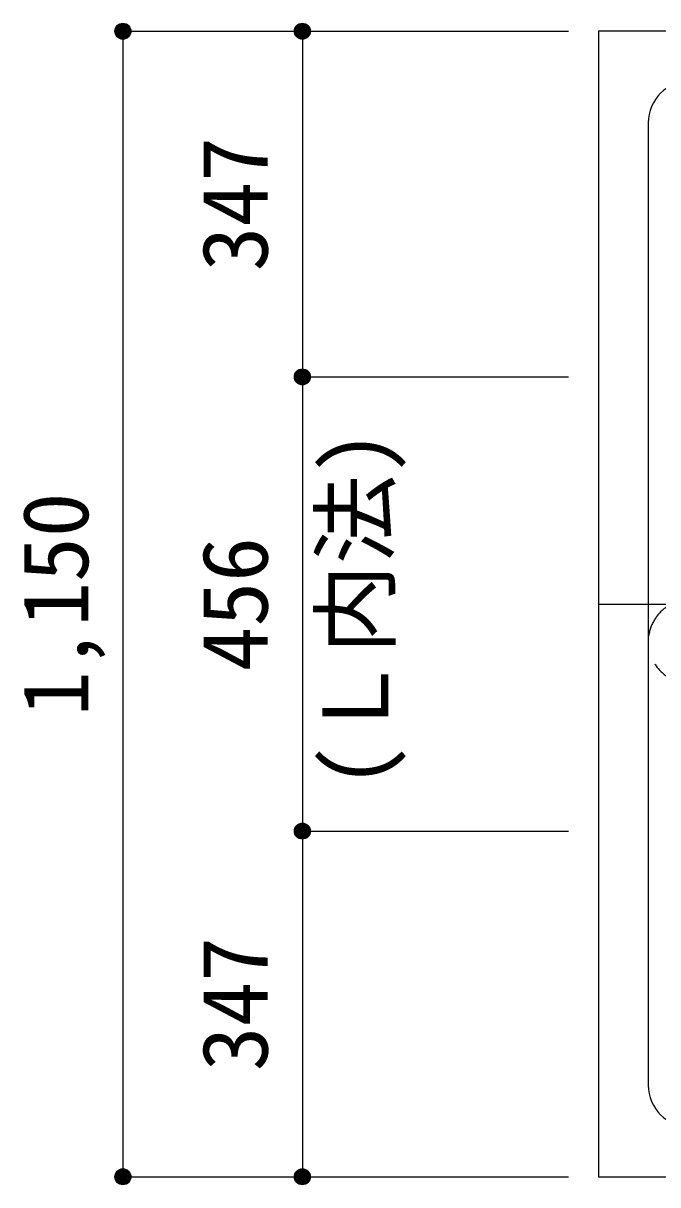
# Model space of a CAD drawing. Units: millimetres at full size, sheet at 1:30. Extents: x -5973 to 5954, y -4195 to 4201.
# Drawn here: x -600 to 37, y -2258 to -1092 of the extents above; entities that cross this region are included whole.
import ezdxf
from ezdxf.enums import TextEntityAlignment as Align

# ---------------------------------------------------------------- set-up
doc = ezdxf.new("R2010")
doc.units = ezdxf.units.MM
doc.header["$LTSCALE"] = 30
doc.header["$PDMODE"] = 32
doc.header["$PDSIZE"] = 15
doc.linetypes.add('CHAIN1', pattern=[8, 5, -1, 1, -1])
doc.linetypes.add('DASHED2', pattern=[3, 2, -1])
for name, color, linetype in [('0-1', 2, 'Continuous'), ('0-4', 7, 'Continuous'), ('0-C', 7, 'DASHED2'), ('0-D', 4, 'Continuous')]:
    doc.layers.add(name, color=color, linetype=linetype)
doc.styles.add('ＭＳ ゴシック', font='')
doc.styles.get('ＭＳ ゴシック').set_extended_font_data('MS Gothic')

msp = doc.modelspace()

# ---------------------------------------------------------------- linework, layer by layer
at = {"layer": '0-1'}
for p, q in [((1527.44, -1099.89), (-22.56, -1099.89)), ((-22.56, -1099.89), (-22.56, -2249.89)), ((-22.56, -2249.89), (303.94, -2249.89))]:
    msp.add_line(p, q, dxfattribs=at)
at = {"layer": '0-4'}
msp.add_line((27.44, -1191.89), (27.44, -2157.89), dxfattribs=at)
for centre, start, end in [((69.44, -1191.89), 90, 180), ((69.44, -2157.89), 180, 270)]:
    msp.add_arc(centre, 42, start, end, dxfattribs=at)
at = {"layer": '0-C'}
msp.add_arc((69.44, -1712.59), 42, 90, 270, dxfattribs=at)
at = {"layer": '0-D'}
for p, q in [((-499.6, -1099.89), (-319.6, -1099.89)), ((-499.6, -1099.89), (-319.6, -1099.89)), ((-499.6, -1099.89), (-499.6, -2249.89)), ((-319.6, -1099.89), (-319.6, -1446.89)), ((-319.6, -1099.89), (-52.56, -1099.89)), ((-319.6, -1446.89), (-52.56, -1446.89)), ((-319.6, -1446.89), (-319.6, -1902.89)), ((-319.6, -1902.89), (-52.56, -1902.89)), ((-319.6, -1902.89), (-319.6, -2249.89)), ((-499.6, -2249.89), (-319.6, -2249.89)), ((-319.6, -2249.89), (-52.56, -2249.89)), ((-319.6, -2249.89), (-52.56, -2249.89))]:
    msp.add_line(p, q, dxfattribs=at)
at = {"layer": '0-D', "linetype": 'CHAIN1'}
msp.add_line((-22.56, -1674.89), (1127.44, -1674.89), dxfattribs=at)
at = {"layer": '0-D'}
for centre, radius in [((-499.6, -1099.89), 8), ((-499.6, -1099.89), 7.2), ((-499.6, -1099.89), 6.4), ((-499.6, -1099.89), 5.6), ((-499.6, -1099.89), 4.8), ((-499.6, -1099.89), 4), ((-319.6, -1099.89), 8), ((-319.6, -1099.89), 7.2), ((-319.6, -1099.89), 6.4), ((-319.6, -1099.89), 5.6), ((-319.6, -1099.89), 4.8), ((-319.6, -1099.89), 4), ((-499.6, -1099.89), 3.2), ((-499.6, -1099.89), 2.4), ((-499.6, -1099.89), 1.6), ((-499.6, -1099.89), 0.8), ((-319.6, -1099.89), 3.2), ((-319.6, -1099.89), 2.4), ((-319.6, -1099.89), 1.6), ((-319.6, -1099.89), 0.8), ((-319.6, -1446.89), 8), ((-319.6, -1446.89), 7.2), ((-319.6, -1446.89), 6.4), ((-319.6, -1446.89), 5.6), ((-319.6, -1446.89), 4.8), ((-319.6, -1446.89), 4), ((-319.6, -1446.89), 3.2), ((-319.6, -1446.89), 2.4), ((-319.6, -1446.89), 1.6), ((-319.6, -1446.89), 0.8), ((-319.6, -1902.89), 8), ((-319.6, -1902.89), 7.2), ((-319.6, -1902.89), 6.4), ((-319.6, -1902.89), 5.6), ((-319.6, -1902.89), 4.8), ((-319.6, -1902.89), 4), ((-319.6, -1902.89), 3.2), ((-319.6, -1902.89), 2.4), ((-319.6, -1902.89), 1.6), ((-319.6, -1902.89), 0.8), ((-499.6, -2249.89), 8), ((-499.6, -2249.89), 7.2), ((-499.6, -2249.89), 6.4), ((-499.6, -2249.89), 5.6), ((-499.6, -2249.89), 4.8), ((-499.6, -2249.89), 4), ((-499.6, -2249.89), 3.2), ((-499.6, -2249.89), 2.4), ((-499.6, -2249.89), 1.6), ((-499.6, -2249.89), 0.8), ((-319.6, -2249.89), 8), ((-319.6, -2249.89), 7.2), ((-319.6, -2249.89), 6.4), ((-319.6, -2249.89), 5.6), ((-319.6, -2249.89), 4.8), ((-319.6, -2249.89), 4), ((-319.6, -2249.89), 3.2), ((-319.6, -2249.89), 2.4), ((-319.6, -2249.89), 1.6), ((-319.6, -2249.89), 0.8)]:
    msp.add_circle(centre, radius, dxfattribs=at)
at = {"layer": '0-D', "color": 7}
for p in [(-499.6, -1099.89), (-499.6, -1099.89), (-319.6, -1099.89), (-319.6, -1099.89), (-319.6, -1446.89), (-319.6, -1446.89), (-319.6, -1902.89), (-319.6, -1902.89), (-499.6, -2249.89), (-319.6, -2249.89), (-319.6, -2249.89)]:
    msp.add_point(p, dxfattribs=at)

# ---------------------------------------------------------------- texts
at = {"layer": '0-D', "style": 'ＭＳ ゴシック'}
for s, p in [('347', (-334.6, -1340.89)), ('(Ｌ内法)', (-213.62, -1859.92)), ('1,150', (-514.6, -1787.39)), ('456', (-334.6, -1742.39)), ('347', (-334.6, -2143.89))]:
    msp.add_text(s, height=65.98, rotation=90, dxfattribs=at).set_placement(p, align=Align.BOTTOM_LEFT)

doc.saveas('drawing.dxf')
